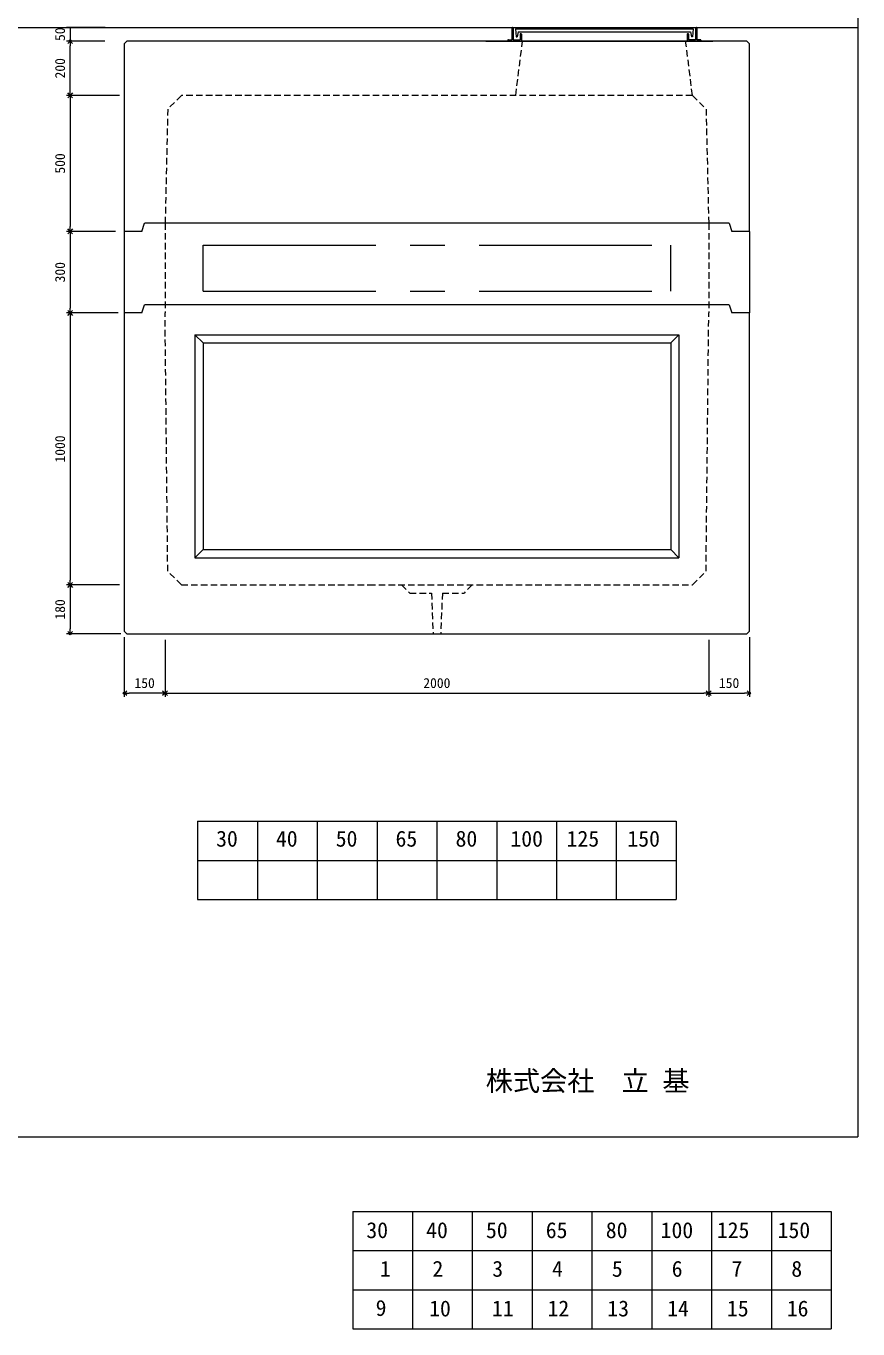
# Model space of a CAD drawing. Units: millimetres, scale not verified. Extents: x -9756 to 9755, y -4628 to 4628.
# Drawn here: x 6695 to 9755, y -4628 to 163 of the extents above; entities that cross this region are included whole.
import ezdxf
from ezdxf.enums import TextEntityAlignment as Align

# ---------------------------------------------------------------- set-up
doc = ezdxf.new("R2010")
doc.units = ezdxf.units.MM
doc.header["$LTSCALE"] = 20
doc.header["$PDMODE"] = 32
doc.header["$PDSIZE"] = 8
doc.linetypes.add('DASHED1', pattern=[1.8, 1.2, -0.6])
doc.linetypes.add('USER2', pattern=[50.8, 31.75, -6.35, 6.35, -6.35])
for name, color, linetype, lineweight in [('0-2_waku', 7, 'Continuous', 18), ('0-3_gaikei', 7, 'Continuous', 18), ('0-4_kakure', 7, 'DASHED1', 5), ('0-5_sunpou', 7, 'Continuous', 18), ('0-8_uchigawa', 6, 'Continuous', 18), ('0-A_futa', 3, 'Continuous', 18), ('0-B_GL', 4, 'Continuous', 18), ('0-D_文字１', 7, 'Continuous', 18), ('1-2_uchigawa2', 6, 'USER2', 18), ('1-4_文字２', 7, 'Continuous', 5), ('1-5_pen3実線', 7, 'Continuous', 18)]:
    doc.layers.add(name, color=color, linetype=linetype, lineweight=lineweight)
doc.styles.add('ＭＳ ゴシック', font='')
doc.styles.get('ＭＳ ゴシック').set_extended_font_data('MS Gothic')

# ---------------------------------------------------------------- blocks, each defined once
blk = doc.blocks.new('_Open90')
at = {"layer": '0-5_sunpou', "lineweight": 5}
blk.add_line((0, 0), (-1, 0), dxfattribs=at)
blk.add_lwpolyline([(-0.5, 0.5), (0, 0), (-0.5, -0.5)], dxfattribs=at)
blk = doc.blocks.new('5 00')
at = {"layer": '0-5_sunpou', "lineweight": 5}
for p, q in [((-1, 241), (8, 250)), ((8, 250), (17, 241)), ((8, 250), (8, 232)), ((8, 232), (8, -232))]:
    blk.add_line(p, q, dxfattribs=at)
at = {"layer": '0-5_sunpou', "xscale": 18, "yscale": 18, "rotation": 270}
blk.add_blockref('_Open90', (8, -250), dxfattribs=at)
at = {"layer": '0-5_sunpou', "style": 'ＭＳ ゴシック'}
blk.add_text('500', height=36.66, rotation=90, dxfattribs=at).set_placement((0, -37.5), align=Align.BOTTOM_LEFT)
blk = doc.blocks.new('300')
at = {"layer": '0-5_sunpou', "lineweight": 5}
blk.add_line((8, 132), (8, -132), dxfattribs=at)
at = {"layer": '0-5_sunpou', "xscale": 18, "yscale": 18}
for p, rotation in [((8, 150), 90), ((8, -150), 270)]:
    blk.add_blockref('_Open90', p, dxfattribs=dict(at, rotation=rotation))
at = {"layer": '0-5_sunpou', "style": 'ＭＳ ゴシック'}
blk.add_text('300', height=36.66, rotation=90, dxfattribs=at).set_placement((0, -37.5), align=Align.BOTTOM_LEFT)
blk = doc.blocks.new('1000')
at = {"layer": '0-5_sunpou', "lineweight": 5}
for p, q in [((149.62, 545.45), (-40.38, 545.45)), ((106.95, 545.45), (-40.38, 545.45)), ((-27.38, 527.45), (-27.38, -436.55)), ((154.62, -454.55), (-40.38, -454.55)), ((149.62, -454.55), (-40.38, -454.55))]:
    blk.add_line(p, q, dxfattribs=at)
at = {"layer": '0-5_sunpou'}
for p in [(-27.38, 545.45), (-27.38, -454.55)]:
    blk.add_point(p, dxfattribs=at)
at = {"layer": '0-5_sunpou', "xscale": 18, "yscale": 18}
for p, rotation in [((-27.38, 545.45), 90), ((-27.38, -454.55), 270)]:
    blk.add_blockref('_Open90', p, dxfattribs=dict(at, rotation=rotation))
at = {"layer": '0-5_sunpou', "style": 'ＭＳ ゴシック'}
blk.add_text('1000', height=36.66, rotation=90, dxfattribs=at).set_placement((-35.38, -4.55), align=Align.BOTTOM_LEFT)
blk = doc.blocks.new('180')
at = {"layer": '0-5_sunpou', "lineweight": 5}
for p, q in [((-15.8, 126), (-15.8, -18)), ((171.2, -36), (-28.8, -36))]:
    blk.add_line(p, q, dxfattribs=at)
at = {"layer": '0-5_sunpou'}
blk.add_point((-15.8, -36), dxfattribs=at)
at = {"layer": '0-5_sunpou', "xscale": 18, "yscale": 18}
for p, rotation in [((-15.8, 144), 90), ((-15.8, -36), 270)]:
    blk.add_blockref('_Open90', p, dxfattribs=dict(at, rotation=rotation))
at = {"layer": '0-5_sunpou', "style": 'ＭＳ ゴシック'}
blk.add_text('180', height=36.66, rotation=90, dxfattribs=at).set_placement((-23.8, 16.5), align=Align.BOTTOM_LEFT)
blk = doc.blocks.new('150')
at = {"layer": '0-5_sunpou', "lineweight": 5}
for p, q in [((-83.33, 174.17), (-83.33, -44.97)), ((66.67, 164.17), (66.67, -44.97)), ((66.67, 164.17), (66.67, -44.97)), ((48.67, -31.97), (-65.33, -31.97))]:
    blk.add_line(p, q, dxfattribs=at)
at = {"layer": '0-5_sunpou'}
blk.add_point((-83.33, -31.97), dxfattribs=at)
at = {"layer": '0-5_sunpou', "xscale": 18, "yscale": 18, "rotation": 180}
blk.add_blockref('_Open90', (-83.33, -31.97), dxfattribs=at)
at = {"layer": '0-5_sunpou', "xscale": 18, "yscale": 18}
blk.add_blockref('_Open90', (66.67, -31.97), dxfattribs=at)
at = {"layer": '0-5_sunpou', "style": 'ＭＳ ゴシック'}
blk.add_text('150', height=36.66, dxfattribs=at).set_placement((-45.83, -23.97), align=Align.BOTTOM_LEFT)
blk = doc.blocks.new('2000')
at = {"layer": '0-5_sunpou', "lineweight": 5}
for p, q in [((499.9, 172.25), (499.9, -36.89)), ((500, 172.25), (500, -36.89)), ((-1481.9, -23.89), (482, -23.89))]:
    blk.add_line(p, q, dxfattribs=at)
at = {"layer": '0-5_sunpou'}
blk.add_point((500, -23.89), dxfattribs=at)
at = {"layer": '0-5_sunpou', "xscale": 18, "yscale": 18, "rotation": 180}
blk.add_blockref('_Open90', (-1499.9, -23.89), dxfattribs=at)
at = {"layer": '0-5_sunpou', "xscale": 18, "yscale": 18}
blk.add_blockref('_Open90', (500, -23.89), dxfattribs=at)
at = {"layer": '0-5_sunpou', "style": 'ＭＳ ゴシック'}
blk.add_text('2000', height=36.66, dxfattribs=at).set_placement((-549.95, -15.89), align=Align.BOTTOM_LEFT)
blk = doc.blocks.new('1 50')
at = {"layer": '0-5_sunpou', "lineweight": 5}
for p, q in [((50.07, 188.71), (50.07, -30.43)), ((-82.13, -17.43), (32.07, -17.43))]:
    blk.add_line(p, q, dxfattribs=at)
at = {"layer": '0-5_sunpou'}
blk.add_point((50.07, -17.43), dxfattribs=at)
at = {"layer": '0-5_sunpou', "xscale": 18, "yscale": 18, "rotation": 180}
blk.add_blockref('_Open90', (-100.13, -17.43), dxfattribs=at)
at = {"layer": '0-5_sunpou', "xscale": 18, "yscale": 18}
blk.add_blockref('_Open90', (50.07, -17.43), dxfattribs=at)
at = {"layer": '0-5_sunpou', "style": 'ＭＳ ゴシック'}
blk.add_text('150', height=36.66, dxfattribs=at).set_placement((-62.53, -9.43), align=Align.BOTTOM_LEFT)

msp = doc.modelspace()

# ---------------------------------------------------------------- linework, layer by layer
at = {"layer": '0-2_waku'}
for p, q in [((9755.33, 4093.76), (9755.33, -3921.86)), ((7326.58, -2760.86), (7326.58, -3048.86)), ((7326.58, -2760.86), (7326.58, -3048.86)), ((7326.58, -2760.86), (7326.58, -3048.86)), ((7326.58, -2760.86), (7326.58, -3048.86)), ((7326.58, -2760.86), (9086.58, -2760.86)), ((7546.58, -2760.86), (7546.58, -3048.86)), ((7766.58, -2760.86), (7766.58, -3048.86)), ((7766.58, -2760.86), (7766.58, -3048.86)), ((7986.58, -2760.86), (7986.58, -3048.86)), ((8206.58, -2760.86), (8206.58, -3048.86)), ((8426.58, -2760.86), (8426.58, -3048.86)), ((8646.58, -2760.86), (8646.58, -3048.86)), ((8866.58, -2760.86), (8866.58, -3048.86)), ((9086.58, -2760.86), (9086.58, -3048.86)), ((7326.58, -2904.86), (9086.58, -2904.86)), ((7326.58, -3048.86), (9086.58, -3048.86)), ((7326.58, -3048.86), (9086.58, -3048.86)), ((-2484.67, -3921.86), (9755.33, -3921.86))]:
    msp.add_line(p, q, dxfattribs=at)
msp.add_lwpolyline([(-2484.67, 4628.14), (9755.33, 4628.14), (9755.33, -3921.86)], dxfattribs=at)
at = {"layer": '0-3_gaikei'}
for p, q in [((7066.23, 107.78), (7056.58, 98.14)), ((7056.58, 98.14), (7056.58, -591.86)), ((7067.08, 108.14), (7066.23, 107.78)), ((9346.08, 108.14), (7067.08, 108.14)), ((9346.08, 108.14), (7067.08, 108.14)), ((8386.58, 108.14), (8496.58, 108.14)), ((8421.58, 108.14), (9221.58, 108.14)), ((9256.58, 108.14), (9146.58, 108.14)), ((9346.08, 108.14), (9346.93, 107.78)), ((9346.93, 107.78), (9356.23, 98.49)), ((9356.23, 98.49), (9356.58, 97.64)), ((9356.58, -591.86), (9356.58, 97.64)), ((7121.58, -591.86), (7131.58, -561.86)), ((9281.58, -561.86), (9291.58, -591.86)), ((7056.58, -591.86), (7056.58, -891.86)), ((7121.58, -591.86), (7056.58, -591.86)), ((9356.58, -591.86), (9291.58, -591.86)), ((9356.58, -591.86), (9356.58, -891.86)), ((7121.58, -891.86), (7131.58, -861.86)), ((9281.58, -861.86), (9291.58, -891.86)), ((7056.58, -891.86), (7056.58, -2061.86)), ((7121.58, -891.86), (7056.58, -891.86)), ((9356.58, -891.86), (9291.58, -891.86)), ((9356.58, -2061.86), (9356.58, -891.86)), ((7056.58, -2061.86), (7066.58, -2071.86)), ((7066.58, -2071.86), (9346.58, -2071.86)), ((9356.58, -2061.86), (9346.58, -2071.86))]:
    msp.add_line(p, q, dxfattribs=at)
for points in [[(9281.58, -561.86), (7132.08, -561.86), (7131.58, -562.36)], [(9281.58, -861.86), (7132.08, -861.86), (7131.58, -862.36)]]:
    msp.add_lwpolyline(points, dxfattribs=at)
at = {"layer": '0-4_kakure'}
for p, q in [((8496.58, -91.86), (8521.58, 108.14)), ((9146.58, -91.86), (9121.58, 108.14)), ((9146.58, -91.86), (7956.58, -91.86)), ((9146.58, -91.86), (9196.58, -141.86)), ((7216.58, -141.86), (7206.82, -561.86)), ((9196.58, -141.86), (9206.34, -561.86)), ((7206.82, -561.86), (7206.58, -891.86)), ((9206.34, -561.86), (9206.58, -891.86)), ((7216.58, -1841.86), (7206.58, -891.86)), ((9196.58, -1841.86), (9206.58, -891.86)), ((7266.58, -1891.86), (7216.58, -1841.86)), ((7266.58, -1891.86), (7956.58, -1891.86)), ((8076.58, -1891.86), (8106.58, -1921.86)), ((8336.58, -1891.86), (8306.58, -1921.86)), ((8106.58, -1921.86), (8186.58, -1921.86)), ((8186.58, -1921.86), (8192.58, -2071.86)), ((8226.58, -1921.86), (8220.58, -2071.86)), ((8226.58, -1921.86), (8306.58, -1921.86))]:
    msp.add_line(p, q, dxfattribs=at)
for points in [[(7956.58, -91.86), (7266.58, -91.86), (7216.58, -141.86)], [(7956.58, -1891.86), (9146.58, -1891.86), (9196.58, -1841.86)]]:
    msp.add_lwpolyline(points, dxfattribs=at)
at = {"layer": '0-5_sunpou', "lineweight": 5}
for p, q in [((6985.92, 158.49), (6844.58, 158.49)), ((6857.58, 158.49), (6857.58, 108.14)), ((6985.07, 108.14), (6844.58, 108.14)), ((6857.58, -73.86), (6857.58, 90.14)), ((7039.58, -91.86), (6844.58, -91.86)), ((7024.58, -91.86), (6844.58, -91.86)), ((7024.58, -591.86), (6844.58, -591.86)), ((7014.58, -591.86), (6844.58, -591.86))]:
    msp.add_line(p, q, dxfattribs=at)
at = {"layer": '0-5_sunpou'}
for p in [(6857.58, 108.14), (6857.58, 108.14), (6857.58, 108.14), (6857.58, -591.86)]:
    msp.add_point(p, dxfattribs=at)
at = {"layer": '0-8_uchigawa'}
for p, q in [((7316.58, -971.86), (8206.58, -971.86)), ((7316.58, -971.86), (7316.58, -1791.86)), ((7316.58, -971.86), (7346.58, -1001.86)), ((7346.58, -1001.86), (8206.58, -1001.86)), ((7346.58, -1001.86), (7346.58, -1761.86)), ((7346.58, -1001.86), (7346.58, -1761.86)), ((7356.58, -1001.86), (8206.58, -1001.86)), ((8206.58, -971.86), (9096.58, -971.86)), ((8206.58, -1001.86), (9066.58, -1001.86)), ((9096.58, -971.86), (9066.58, -1001.86)), ((9066.58, -1001.86), (9066.58, -1761.86)), ((9066.58, -1001.86), (9066.58, -1761.86)), ((9096.58, -971.86), (9096.58, -1791.86)), ((7316.58, -1791.86), (7346.58, -1761.86)), ((7346.58, -1761.86), (8206.58, -1761.86)), ((8206.58, -1761.86), (9066.58, -1761.86)), ((9066.58, -1761.86), (9096.58, -1791.86)), ((7316.58, -1791.86), (8206.58, -1791.86)), ((8206.58, -1791.86), (9096.58, -1791.86))]:
    msp.add_line(p, q, dxfattribs=at)
at = {"layer": '0-A_futa'}
for p, q in [((8482.43, 156.14), (8482.43, 113.14)), ((8484.43, 158.14), (8487.43, 158.14)), ((8487.43, 158.14), (8487.43, 113.14)), ((8495.24, 153.64), (8497.73, 123.64)), ((8495.24, 153.64), (9149.57, 153.64)), ((9149.57, 153.64), (9147.32, 123.64)), ((9157.43, 158.14), (9160.43, 158.14)), ((9157.43, 158.14), (9157.43, 113.14)), ((9162.43, 156.14), (9162.43, 113.14)), ((8467.43, 111.14), (8467.43, 110.14)), ((8469.43, 113.14), (8482.43, 113.14)), ((8522.43, 108.14), (8469.43, 108.14)), ((8487.43, 113.14), (8512.43, 113.14)), ((8497.73, 123.64), (8501.44, 123.64)), ((8505.76, 142.64), (8501.44, 123.64)), ((8505.76, 142.64), (9139.1, 142.64)), ((8512.43, 133.14), (8512.43, 113.14)), ((8514.43, 135.14), (8515.43, 135.14)), ((8517.43, 133.14), (8517.43, 108.14)), ((9130.43, 135.14), (9129.43, 135.14)), ((9132.43, 133.14), (9132.43, 113.14)), ((9157.43, 113.14), (9132.43, 113.14)), ((9139.1, 142.64), (9143.42, 123.64)), ((9147.32, 123.64), (9143.42, 123.64)), ((9175.43, 113.14), (9162.43, 113.14)), ((9177.43, 111.14), (9177.43, 110.14))]:
    msp.add_line(p, q, dxfattribs=at)
msp.add_lwpolyline([(9127.43, 133.14), (9127.43, 108.14), (9175.43, 108.14)], dxfattribs=at)
for centre, start, end in [((8484.43, 156.14), 90, 180), ((9160.43, 156.14), 0, 90), ((8469.43, 111.14), 90, 180), ((8469.43, 110.14), 180, 270), ((8514.43, 133.14), 90, 180), ((8515.43, 133.14), 0, 90), ((9129.43, 133.14), 90, 180), ((9130.43, 133.14), 0, 90), ((9175.43, 111.14), 0, 90), ((9175.43, 110.14), 270, 0)]:
    msp.add_arc(centre, 2, start, end, dxfattribs=at)
at = {"layer": '0-B_GL'}
msp.add_line((-2484.67, 158.49), (9755.33, 158.49), dxfattribs=at)
at = {"layer": '1-2_uchigawa2'}
for p, q in [((7346.58, -811.86), (7346.58, -641.86)), ((7346.58, -811.86), (7346.58, -641.86)), ((7346.58, -641.86), (9066.58, -641.86)), ((9066.58, -811.86), (9066.58, -641.86)), ((9066.58, -811.86), (9066.58, -641.86)), ((7346.58, -811.86), (9066.58, -811.86))]:
    msp.add_line(p, q, dxfattribs=at)
at = {"layer": '1-4_文字２'}
for p, q in [((7896.77, -4196.1), (7896.77, -4484.1)), ((7896.77, -4196.1), (7896.77, -4484.1)), ((7896.77, -4196.1), (7896.77, -4484.1)), ((7896.77, -4196.1), (7896.77, -4484.1)), ((7896.77, -4196.1), (9656.77, -4196.1)), ((7896.77, -4196.1), (7896.77, -4484.1)), ((7896.77, -4196.1), (7896.77, -4484.1)), ((7896.77, -4196.1), (7896.77, -4484.1)), ((7896.77, -4196.1), (7896.77, -4484.1)), ((7896.77, -4196.1), (9656.77, -4196.1)), ((8116.77, -4196.1), (8116.77, -4484.1)), ((8116.77, -4196.1), (8116.77, -4484.1)), ((8336.77, -4196.1), (8336.77, -4484.1)), ((8336.77, -4196.1), (8336.77, -4484.1)), ((8336.77, -4196.1), (8336.77, -4484.1)), ((8336.77, -4196.1), (8336.77, -4484.1)), ((8556.77, -4196.1), (8556.77, -4484.1)), ((8556.77, -4196.1), (8556.77, -4484.1)), ((8776.77, -4196.1), (8776.77, -4484.1)), ((8776.77, -4196.1), (8776.77, -4484.1)), ((8996.77, -4196.1), (8996.77, -4484.1)), ((8996.77, -4196.1), (8996.77, -4484.1)), ((9216.77, -4196.1), (9216.77, -4484.1)), ((9216.77, -4196.1), (9216.77, -4484.1)), ((9436.77, -4196.1), (9436.77, -4484.1)), ((9436.77, -4196.1), (9436.77, -4484.1)), ((9656.77, -4196.1), (9656.77, -4484.1)), ((9656.77, -4196.1), (9656.77, -4484.1)), ((7896.77, -4340.1), (9656.77, -4340.1)), ((7896.77, -4340.1), (9656.77, -4340.1)), ((7896.77, -4484.1), (9656.77, -4484.1)), ((7896.77, -4484.1), (9656.77, -4484.1)), ((7896.77, -4484.1), (7896.77, -4628.1)), ((7896.77, -4484.1), (7896.77, -4628.1)), ((7896.77, -4484.1), (7896.77, -4628.1)), ((7896.77, -4484.1), (7896.77, -4628.1)), ((7896.77, -4484.1), (9656.77, -4484.1)), ((7896.77, -4484.1), (7896.77, -4628.1)), ((7896.77, -4484.1), (7896.77, -4628.1)), ((7896.77, -4484.1), (7896.77, -4628.1)), ((7896.77, -4484.1), (7896.77, -4628.1)), ((7896.77, -4484.1), (9656.77, -4484.1)), ((8116.77, -4484.1), (8116.77, -4628.1)), ((8116.77, -4484.1), (8116.77, -4628.1)), ((8336.77, -4484.1), (8336.77, -4628.1)), ((8336.77, -4484.1), (8336.77, -4628.1)), ((8336.77, -4484.1), (8336.77, -4628.1)), ((8336.77, -4484.1), (8336.77, -4628.1)), ((8556.77, -4484.1), (8556.77, -4628.1)), ((8556.77, -4484.1), (8556.77, -4628.1)), ((8776.77, -4484.1), (8776.77, -4628.1)), ((8776.77, -4484.1), (8776.77, -4628.1)), ((8996.77, -4484.1), (8996.77, -4628.1)), ((8996.77, -4484.1), (8996.77, -4628.1)), ((9216.77, -4484.1), (9216.77, -4628.1)), ((9216.77, -4484.1), (9216.77, -4628.1)), ((9436.77, -4484.1), (9436.77, -4628.1)), ((9436.77, -4484.1), (9436.77, -4628.1)), ((9656.77, -4484.1), (9656.77, -4628.1)), ((9656.77, -4484.1), (9656.77, -4628.1)), ((7896.77, -4628.1), (9656.77, -4628.1)), ((7896.77, -4628.1), (9656.77, -4628.1))]:
    msp.add_line(p, q, dxfattribs=at)
at = {"layer": '1-5_pen3実線'}
for p, q in [((7066.23, 107.78), (7056.58, 98.14)), ((7067.08, 108.14), (7066.23, 107.78)), ((9346.08, 108.14), (9346.93, 107.78)), ((9346.93, 107.78), (9356.23, 98.49)), ((9356.23, 98.49), (9356.58, 97.64))]:
    msp.add_line(p, q, dxfattribs=at)

# ---------------------------------------------------------------- block references
at = {"layer": '0-5_sunpou', "xscale": 18, "yscale": 18}
for p, rotation in [((6857.58, 108.14), 90), ((6857.58, -91.86), 270)]:
    msp.add_blockref('_Open90', p, dxfattribs=dict(at, rotation=rotation))
at = {"layer": '0-5_sunpou'}
for name, p in [('5 00', (6849.58, -341.86)), ('300', (6849.58, -741.86)), ('1000', (6884.96, -1437.32)), ('180', (6873.38, -2035.86)), ('150', (7139.91, -2258.03)), ('2000', (8706.48, -2266.11)), ('1 50', (9306.51, -2272.57))]:
    msp.add_blockref(name, p, dxfattribs=at)

# ---------------------------------------------------------------- texts
at = {"layer": '0-5_sunpou', "style": 'ＭＳ ゴシック'}
for s, p in [('50', (6849.58, 108.31)), ('200', (6849.58, -29.36))]:
    msp.add_text(s, height=36.66, rotation=90, dxfattribs=at).set_placement(p, align=Align.BOTTOM_LEFT)
at = {"layer": '0-D_文字１', "style": 'ＭＳ ゴシック'}
for s, height, p in [('30', 58.65, (7394.42, -2872.11)), ('40', 58.65, (7614.42, -2872.11)), ('50', 58.65, (7834.42, -2872.11)), ('65', 58.65, (8054.42, -2872.11)), ('80', 58.65, (8275.24, -2872.11)), ('100', 58.65, (8476.98, -2872.11)), ('125', 58.65, (8683.76, -2872.11)), ('150', 58.65, (8907.28, -2872.11)), ('株式会社\u3000立 基 ', 73.31, (8386.14, -3774.58))]:
    msp.add_text(s, height=height, dxfattribs=at).set_placement(p, align=Align.BOTTOM_LEFT)
at = {"layer": '1-4_文字２', "style": 'ＭＳ ゴシック'}
for s, p in [('30', (7947.07, -4311.73)), ('30', (7947.07, -4311.73)), ('40', (8167.07, -4311.73)), ('40', (8167.07, -4311.73)), ('50', (8387.07, -4311.73)), ('50', (8387.07, -4311.73)), ('65', (8607.07, -4311.73)), ('65', (8607.07, -4311.73)), ('80', (8827.89, -4311.73)), ('80', (8827.89, -4311.73)), ('100', (9029.63, -4311.73)), ('100', (9029.63, -4311.73)), ('125', (9236.41, -4311.73)), ('125', (9236.41, -4311.73)), ('150', (9459.94, -4311.73)), ('150', (9459.94, -4311.73)), ('1', (7997.37, -4453.8)), ('2', (8190.24, -4453.8)), ('3', (8410.24, -4453.8)), ('4', (8630.24, -4453.8)), ('5', (8850.24, -4453.8)), ('6', (9070.24, -4453.8)), ('7', (9290.24, -4453.8)), ('8', (9510.24, -4453.8)), ('9', (7981.23, -4597.8)), ('10', (8178.06, -4599.73)), ('11', (8409.06, -4599.73)), ('12', (8613.47, -4599.73)), ('13', (8833.47, -4599.73)), ('14', (9053.47, -4599.73)), ('15', (9273.47, -4599.73)), ('16', (9493.47, -4599.73))]:
    msp.add_text(s, height=58.65, dxfattribs=at).set_placement(p, align=Align.BOTTOM_LEFT)

doc.saveas('drawing.dxf')
